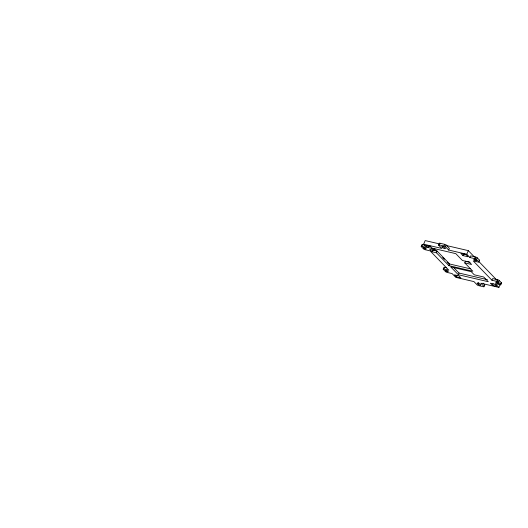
<?xml version="1.0" encoding="UTF-8"?>
<svg xmlns="http://www.w3.org/2000/svg" width="528" height="528" viewBox="0 0 528 528"><rect width="100%" height="100%" fill="white"/><g stroke="black" fill="none" stroke-linecap="round" stroke-linejoin="round"><path stroke-width="0.79" d="M483.087 283.16L484.664 284.79L483.965 286.466A1.261 0.337 22.7 0 1 483.417 286.744L478.685 285.641A1.261 0.337 22.7 0 1 477.127 284.869L473.966 281.609L455.783 277.365L452.113 273.583L447.117 272.415A1.261 0.337 22.7 0 1 445.559 271.649L443.282 269.3A1.261 0.337 22.7 0 1 443.83 269.023L448.826 270.191L430.102 250.866L425.106 249.698A1.261 0.337 22.7 0 1 423.548 248.932L421.271 246.583L421.971 244.906A1.261 0.337 22.7 0 1 422.519 244.629L424.664 245.131M421.271 246.583A1.261 0.337 22.7 0 1 421.819 246.305L422.519 244.629M421.819 246.305L426.815 247.474L423.654 244.207L425.172 240.577L439.547 243.929M434.795 248.688L434.095 250.364L432.326 248.536L427.957 247.513L428.657 245.837L430.841 246.352M470.012 262.271L465.452 261.208L464.752 262.885L472.844 271.24L448.919 265.663L436.445 252.793L432.082 251.77L432.782 250.094L437.151 251.117L449.618 263.987L470.356 268.818M423.654 244.207L441.837 248.45L438.676 245.183L439.375 243.507A1.261 0.337 22.7 0 1 439.923 243.23L444.655 244.332A1.261 0.337 22.7 0 1 446.213 245.104L449.374 248.365L448.675 250.041L466.778 254.265L469.94 257.525L474.943 258.694A1.261 0.337 22.7 0 1 476.5 259.459L478.777 261.809A1.261 0.337 22.7 0 1 478.229 262.086L473.233 260.924L491.951 280.243L496.954 281.411A1.261 0.337 22.7 0 1 498.511 282.176L500.788 284.526A1.261 0.337 22.7 0 1 500.24 284.803L495.244 283.635L498.907 287.423L500.122 284.519M438.676 245.183A1.261 0.337 22.7 0 1 439.217 244.906L439.923 243.23M436.445 252.793L437.151 251.117M442.675 247.632L441.916 246.847A1.571 0.422 22.7 0 1 442.596 246.503A1.571 0.422 22.7 0 1 444.55 247.46L445.309 248.246A1.571 0.422 22.7 0 1 444.622 248.589A1.571 0.422 22.7 0 1 442.675 247.632L443.144 246.517M439.217 244.906L443.956 246.008L444.655 244.332M448.675 250.041L445.513 246.781L446.213 245.104M443.282 269.3L443.982 267.623A1.261 0.337 22.7 0 1 444.53 267.346L446.668 267.848M443.83 269.023L444.53 267.346M448.919 265.663L449.618 263.987M462.99 255.605L460.911 253.46L466.013 254.654L468.092 256.793L462.99 255.605L463.69 253.928L466.607 254.608M456.522 276.995L454.417 274.824L458.786 275.847L460.885 278.012L456.522 276.995L457.129 275.543M458.311 274.725L450.721 266.891L471.227 271.669L474.263 274.804L483.734 277.015L488.288 281.714L458.311 274.725L459.01 273.049L453.592 267.452M466.778 254.265L468.303 250.635L445.936 245.421M469.94 257.525L470.646 255.849L475.642 257.017A1.261 0.337 22.7 0 1 477.2 257.783L479.477 260.132L478.777 261.809M474.943 258.694L475.642 257.017M476.5 259.459L477.2 257.783M478.051 284.176L477.299 283.397A1.571 0.422 22.7 0 1 477.979 283.048A1.571 0.422 22.7 0 1 479.926 284.011L480.685 284.79A1.571 0.422 22.7 0 1 480.005 285.14A1.571 0.422 22.7 0 1 478.051 284.176L478.757 282.5M491.951 280.243L492.65 278.566L497.653 279.734A1.261 0.337 22.7 0 1 499.211 280.5L501.488 282.85L500.788 284.526M492.439 285.371L490.34 283.199L494.657 284.209L496.756 286.374L492.439 285.371L493.139 283.694M496.954 281.411L497.653 279.734M498.511 282.176L499.211 280.5M500.24 284.803L500.94 283.127M434.095 250.364L429.726 249.341L432.082 251.77M464.752 262.885L471.59 264.482L469.26 262.079L462.422 260.482L455.796 253.645L431.871 248.061L430.148 246.286L425.779 245.269L427.957 247.513M459.01 273.049L487.41 279.668M498.907 287.423L480.803 283.199L483.965 286.466M468.303 250.635L474.613 257.143M478.625 261.287L496.987 280.236M434.135 248.688L436.412 251.038M442.669 257.499L444.378 259.261M447.223 262.198L449.5 264.548M479.477 260.132A1.261 0.337 22.7 0 1 479.186 260.456M501.488 282.85A1.261 0.337 22.7 0 1 501.303 283.18M443.956 246.008A1.261 0.337 22.7 0 1 445.513 246.781M484.664 284.79A1.261 0.337 22.7 0 1 484.486 285.12M474.164 259.954A1.571 0.422 22.7 0 0 476.645 260.759A1.571 0.422 22.7 0 0 475.002 259.532A1.571 0.422 22.7 0 0 474.164 259.954M496.175 282.671A1.571 0.422 22.7 0 0 498.656 283.477A1.571 0.422 22.7 0 0 497.006 282.249A1.571 0.422 22.7 0 0 496.175 282.671M445.678 270.897A1.571 0.422 22.7 0 0 448.166 271.702A1.571 0.422 22.7 0 0 446.516 270.475A1.571 0.422 22.7 0 0 445.678 270.897M423.674 248.186A1.571 0.422 22.7 0 0 426.155 248.992A1.571 0.422 22.7 0 0 424.505 247.757A1.571 0.422 22.7 0 0 423.674 248.186"/></g></svg>
